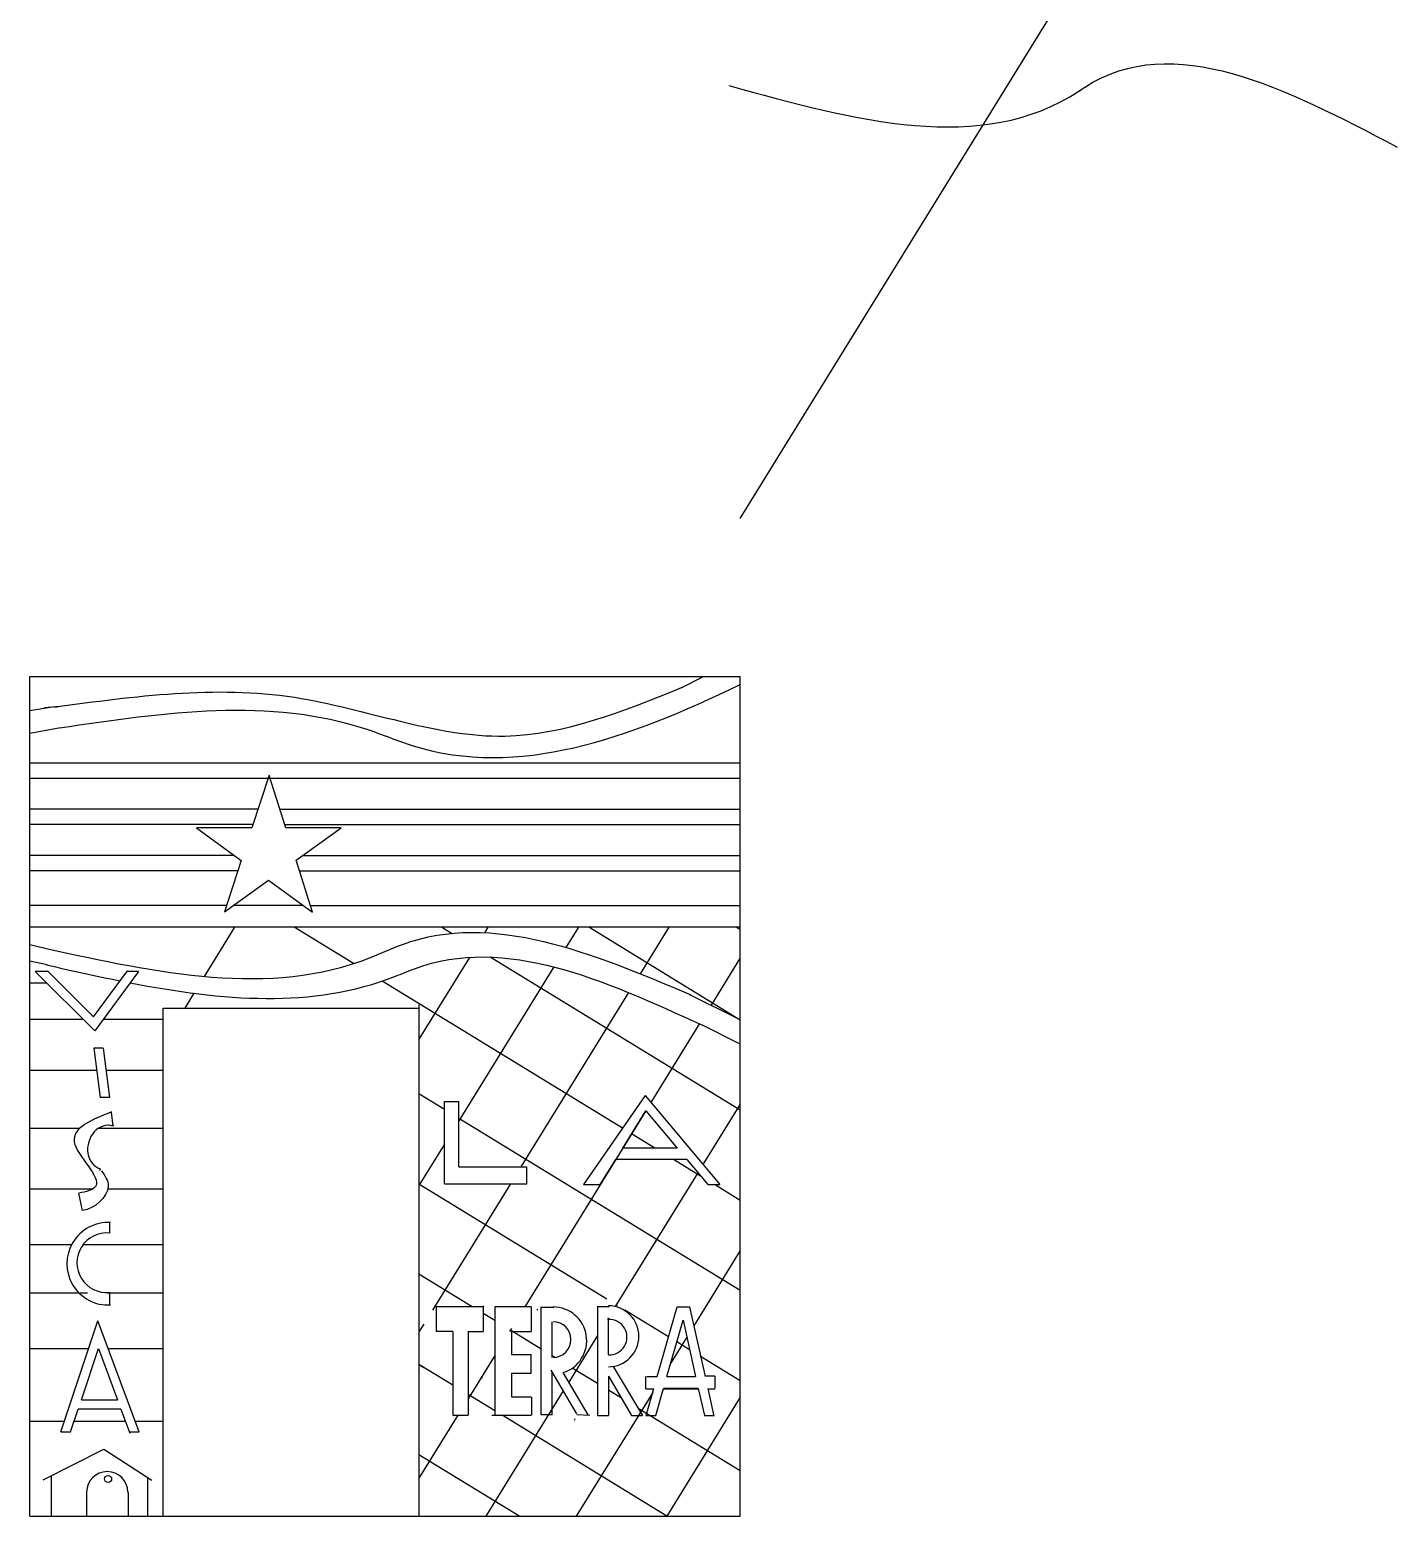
# Model space of a CAD drawing. Extents: x 100 to 545, y 100 to 583.
import ezdxf

# ---------------------------------------------------------------- set-up
doc = ezdxf.new("R2010")
doc.units = 0
doc.header["$LTSCALE"] = 20
doc.layers.get('0').update_dxf_attribs({"linetype": 'CONTINUOUS'})

msp = doc.modelspace()

# ---------------------------------------------------------------- linework, layer by layer
for p, q in [((100, 100), (100, 373)), ((100, 373), (331, 373)), ((311.73, 369.3), (318.99, 373)), ((331, 100), (331, 373)), ((108.05, 363.17), (100, 361.82)), ((109.65, 363.22), (104.79, 362.86)), ((109.95, 356.31), (100, 354.49)), ((331, 344.84), (100, 344.84)), ((331, 339.84), (100, 339.84)), ((177.85, 340.96), (172.22, 323.79)), ((183.24, 323.79), (177.85, 340.81)), ((174.21, 329.84), (100, 329.84)), ((181.32, 329.84), (331, 329.84)), ((172.57, 324.84), (100, 324.84)), ((154.24, 323.79), (168.76, 313.23)), ((172.22, 323.79), (154.24, 323.79)), ((182.91, 324.84), (331, 324.84)), ((201.3, 323.79), (183.24, 323.79)), ((186.59, 313.24), (201.3, 323.79)), ((166.54, 314.84), (100, 314.84)), ((188.83, 314.84), (331, 314.84)), ((167.66, 309.84), (100, 309.84)), ((168.76, 313.23), (163.29, 296.51)), ((191.95, 296.35), (186.59, 313.24)), ((187.67, 309.84), (331, 309.84)), ((163.29, 296.51), (177.61, 306.79)), ((177.61, 306.79), (191.95, 296.35)), ((163.95, 298.54), (100, 298.54)), ((188.94, 298.54), (166.12, 298.54)), ((191.25, 298.54), (331, 298.54)), ((331, 291.46), (100, 291.46)), ((156.86, 275.5), (166.72, 291.46)), ((205.26, 279.67), (186, 291.46)), ((237.11, 289.48), (233.87, 291.46)), ((248.98, 291.46), (247.89, 289.71)), ((278.36, 291.46), (274.32, 284.92)), ((331, 261.3), (281.74, 291.46)), ((307.73, 291.46), (298.42, 276.38)), ((331, 290.61), (329.61, 291.46)), ((105.02, 284.6), (100.04, 285.8)), ((105.7, 279.26), (100.04, 280.47)), ((242.95, 281.7), (226.55, 255.13)), ((331, 231.98), (249.68, 281.78)), ((331, 281.55), (321.5, 266.16)), ((331, 281.55), (321.5, 266.16)), ((330.85, 281.31), (331, 281.53)), ((101.79, 277.09), (121.12, 257.76)), ((106.04, 277.09), (101.79, 277.09)), ((120.77, 262.35), (105.83, 277.3)), ((120.77, 262.35), (131.78, 277.3)), ((135.35, 277.09), (121.12, 257.76)), ((135.35, 277.09), (131.63, 277.09)), ((270.4, 278.58), (239.55, 228.59)), ((100, 273.37), (105.52, 273.37)), ((292.67, 226.14), (214.56, 273.97)), ((150.5, 265.19), (153.47, 270)), ((226.55, 266.23), (226.55, 100)), ((294.65, 270.26), (259.65, 213.56)), ((314.49, 269.65), (330.9, 261.48)), ((100, 261.57), (117.32, 261.57)), ((123.92, 261.57), (143.34, 261.57)), ((143.34, 100), (143.34, 265.19)), ((143.34, 265.19), (226.55, 265.19)), ((317.78, 260.14), (301.96, 234.5)), ((317.78, 260.14), (301.96, 234.5)), ((318.59, 259.73), (330.9, 253.6)), ((120.87, 252.12), (122.86, 236.16)), ((123.89, 252.12), (120.87, 252.12)), ((123.89, 252.12), (125.89, 236.16)), ((100, 245.04), (121.75, 245.04)), ((124.78, 245.04), (143.34, 245.04)), ((234.83, 232.24), (226.55, 237.31)), ((125.89, 236.16), (122.86, 236.16)), ((234.83, 208.05), (234.83, 234.81)), ((234.83, 234.81), (239.55, 234.81)), ((239.55, 213.56), (239.55, 234.81)), ((300.04, 236.79), (279.98, 207.81)), ((300.04, 236.79), (324.32, 207.81)), ((331, 233.96), (318.87, 214.31)), ((331, 233.96), (318.87, 214.31)), ((126.48, 231.42), (127.05, 226.86)), ((331, 173.35), (239.55, 229.35)), ((300.3, 231.81), (260.95, 168.07)), ((300.3, 231.81), (260.95, 168.07)), ((292.79, 219.65), (300.3, 231.81)), ((300.3, 231.81), (310.48, 219.65)), ((100, 226.15), (116.33, 226.15)), ((122.41, 226.15), (143.34, 226.15)), ((127.11, 227.1), (127.04, 226.86)), ((303.27, 219.65), (295.66, 224.31)), ((234.83, 220.95), (226.55, 207.54)), ((310.48, 219.65), (292.79, 219.65)), ((122.92, 212.99), (122.73, 212.34)), ((239.55, 213.56), (261.58, 213.56)), ((261.58, 208.05), (261.58, 213.56)), ((285.48, 207.81), (290.49, 215.93)), ((313.6, 215.93), (290.49, 215.93)), ((318.08, 210.58), (309.33, 215.93)), ((313.6, 215.93), (320.4, 207.81)), ((287.57, 170.63), (226.55, 208)), ((256.25, 208.05), (230.94, 167.04)), ((234.83, 208.05), (261.58, 208.05)), ((279.98, 207.81), (285.48, 207.81)), ((317.21, 211.62), (290.38, 168.15)), ((320.4, 207.81), (324.32, 207.81)), ((331, 202.67), (322.61, 207.81)), ((331, 202.67), (322.61, 207.81)), ((100, 206.48), (120.59, 206.48)), ((117.16, 199.42), (115.99, 205.06)), ((125.4, 206.48), (143.34, 206.48)), ((125.96, 195.48), (125.96, 192.06)), ((100, 188.38), (113.66, 188.38)), ((117.42, 188.38), (143.34, 188.38)), ((331, 186.36), (315.89, 161.88)), ((243.88, 168.07), (226.55, 178.68)), ((100, 172.64), (118.82, 172.64)), ((125.21, 172.64), (143.34, 172.64)), ((125.96, 172.78), (125.96, 168.7)), ((232.16, 168.09), (232.16, 160.08)), ((247.38, 168.07), (232.16, 168.07)), ((246.77, 167.01), (246.77, 167.02)), ((247.38, 168.41), (247.38, 160.08)), ((251.16, 163.61), (247.38, 165.93)), ((251.16, 168.09), (251.16, 132.83)), ((263.07, 168.07), (251.16, 168.07)), ((263.07, 168.09), (263.07, 160.02)), ((265.09, 167.04), (265.09, 167.36)), ((266.22, 168.02), (270.39, 168.02)), ((266.28, 132.98), (266.28, 168.07)), ((284.46, 168.24), (288.42, 168.24)), ((284.58, 168.09), (284.58, 132.75)), ((288.14, 164.52), (287.79, 163.96)), ((291.13, 168.45), (291, 168.53)), ((307.71, 158.3), (293.43, 167.04)), ((304.02, 145.43), (310.49, 168.04)), ((310.51, 168.09), (314.5, 168.09)), ((314.51, 168.04), (319.56, 145.43)), ((110.14, 127.41), (122.19, 163.57)), ((135.62, 127.41), (122.19, 163.57)), ((228.11, 162.46), (226.55, 159.94)), ((237.53, 160.08), (232.16, 160.08)), ((237.53, 160.08), (237.53, 132.83)), ((242.53, 160.08), (247.38, 160.08)), ((242.53, 160.08), (242.53, 132.83)), ((256.63, 161.07), (255.98, 160.02)), ((266.28, 154.35), (256.63, 160.26)), ((256.63, 160.08), (256.63, 152.62)), ((256.63, 160.02), (263.07, 160.02)), ((269.82, 151.66), (269.82, 163.24)), ((288.14, 152.48), (288.14, 163.99)), ((307.14, 145.43), (312.39, 163.77)), ((312.39, 163.77), (316.48, 145.43)), ((284.58, 158.75), (275.25, 143.64)), ((313.63, 158.22), (308.36, 149.69)), ((314.54, 154.11), (310.36, 156.68)), ((100, 154.54), (119.18, 154.54)), ((116.79, 137.87), (122.34, 154.54)), ((122.34, 154.54), (128.53, 137.87)), ((125.54, 154.54), (143.34, 154.54)), ((251.16, 152.21), (242.53, 138.23)), ((256.63, 152.62), (263.07, 152.62)), ((262.92, 152.63), (262.92, 146.47)), ((270.66, 151.67), (269.82, 152.18)), ((331, 144.04), (318.11, 151.93)), ((226.55, 149.37), (228.11, 148.41)), ((237.53, 142.64), (226.55, 149.37)), ((247.01, 145.48), (246.77, 145.1)), ((256.63, 146.5), (263.07, 146.5)), ((256.63, 146.5), (256.63, 138.78)), ((277.87, 133.31), (269.5, 147.47)), ((269.82, 132.98), (269.82, 146.92)), ((281.54, 132.98), (273.44, 146.69)), ((284.58, 143.15), (276.4, 148.15)), ((288.14, 145.54), (288.14, 132.75)), ((288.14, 145.54), (295.69, 132.75)), ((289.73, 148.74), (299.18, 132.75)), ((300.26, 141.46), (300.26, 145.43)), ((300.63, 145.43), (304.02, 145.43)), ((307.14, 145.43), (316.48, 145.43)), ((322.69, 145.5), (319.54, 145.5)), ((322.69, 145.5), (322.69, 141.49)), ((273.47, 140.75), (248.31, 100)), ((302.54, 140.26), (277.69, 100)), ((292.37, 138.38), (288.14, 140.97)), ((300.29, 141.41), (302.87, 141.41)), ((300.39, 132.71), (302.89, 141.49)), ((303.52, 132.75), (306.01, 141.49)), ((305.99, 141.41), (317.38, 141.41)), ((317.36, 141.49), (306.01, 141.49)), ((317.36, 141.49), (319.32, 132.75)), ((320.44, 141.49), (322.42, 132.59)), ((320.45, 141.41), (322.71, 141.41)), ((116.79, 137.87), (128.53, 137.87)), ((251.16, 134.3), (242.53, 139.58)), ((256.63, 138.78), (263.07, 138.78)), ((263.14, 138.77), (263.14, 132.84)), ((331, 138.77), (307.07, 100)), ((100, 130.94), (111.32, 130.94)), ((113.3, 127.41), (115.79, 134.87)), ((114.48, 130.94), (131.11, 130.94)), ((129.65, 134.87), (115.79, 134.87)), ((129.65, 134.87), (132.57, 127)), ((134.31, 130.94), (143.34, 130.94)), ((239.2, 132.83), (226.55, 112.34)), ((237.53, 132.83), (242.53, 132.83)), ((250.28, 132.83), (263.07, 132.83)), ((307.17, 100), (253.56, 132.83)), ((269.82, 132.98), (266.28, 132.98)), ((277.21, 131.23), (277.21, 131.7)), ((277.87, 133.06), (282.04, 132.84)), ((284.58, 132.75), (288.14, 132.75)), ((295.69, 132.75), (299.18, 132.75)), ((331, 114.72), (297.83, 135.04)), ((300.26, 132.75), (303.52, 132.75)), ((319.32, 132.75), (322.39, 132.75)), ((110.14, 127.41), (113.3, 127.41)), ((132.42, 127.41), (135.62, 127.41)), ((104.35, 111.85), (124.11, 121.86)), ((124.11, 121.86), (139.69, 111.72)), ((226.55, 120.05), (259.3, 100)), ((226.55, 120.05), (259.3, 100)), ((107.01, 113.2), (107.01, 100)), ((138.3, 112.63), (138.3, 100)), ((118.41, 107.88), (118.41, 100)), ((131.96, 107.88), (131.96, 100)), ((100, 100), (331, 100))]:
    msp.add_line(p, q)
msp.add_ray((331, 424.34), (0.525254, 0.850945))
msp.add_circle((125.47, 112.13), 1.15)
for centre, radius, start, end in [((125.49, 182.09), 13.4, 86.6341, 273.3659), ((125.05, 182.42), 9.69, 84.6226, 275.3774), ((270.14, 157.12), 10.94, 287.5475, 90), ((288.14, 158.51), 9.9, 270, 90), ((270.14, 157.45), 5.8, 270, 90), ((288.41, 158.24), 5.76, 267.2737, 92.7263), ((247.09, 156.08), 10.94, 270, 270.5982), ((125.19, 107.8), 6.71, 0.613, 179.387)]:
    msp.add_arc(centre, radius, start, end)
msp.add_ellipse((124.9, 219.95), major_axis=(1.97, 6.96), ratio=0.827587, start_param=6.253209, end_param=9.423547)
for points in [[(327.25, 565.13), (441.1, 563.31), (442.92, 564.52), (544.59, 545.12)], [(108.19, 363.08), (186.06, 366.23), (254.5, 353.64), (311.92, 369.37)], [(104.88, 284.68), (210.81, 281.65), (221.16, 285.9), (314.91, 269.53)]]:
    msp.add_spline(points, degree=3)
for points, knots in [([(109.7, 356.31), (143.87, 361.37), (183.49, 367.23), (253.36, 337.91), (294.54, 352.79), (331, 370.4)], [0, 0, 0, 0, 99.913937, 115.842624, 224.102759, 224.102759, 224.102759, 224.102759]), ([(132.65, 273.42), (162.52, 267.64), (194.08, 264.73), (252.46, 289.99), (286.72, 274.28), (318.76, 259.6)], [26.334909, 26.334909, 26.334909, 26.334909, 113.48144, 120.116521, 215.604591, 215.604591, 215.604591, 215.604591]), ([(126.56, 231.45), (120.17, 228.86), (107.13, 223.59), (126.69, 207.77), (118.33, 205.44), (115.99, 205.06)], [0, 0, 0, 0, 15.50033, 31.6087, 37.679463, 37.679463, 37.679463, 37.679463]), ([(123.31, 212.31), (124.54, 210.68), (127.56, 205.75), (121.02, 199.83), (117.16, 199.42)], [20.14024, 20.14024, 20.14024, 20.14024, 25.771881, 36.971127, 36.971127, 36.971127, 36.971127])]:
    msp.add_open_spline(points, degree=3, knots=knots)
msp.add_open_spline([(105.48, 279.23), (113.46, 277.45), (121.45, 275.66), (129.4, 274.07)], degree=3)

doc.saveas('drawing.dxf')
